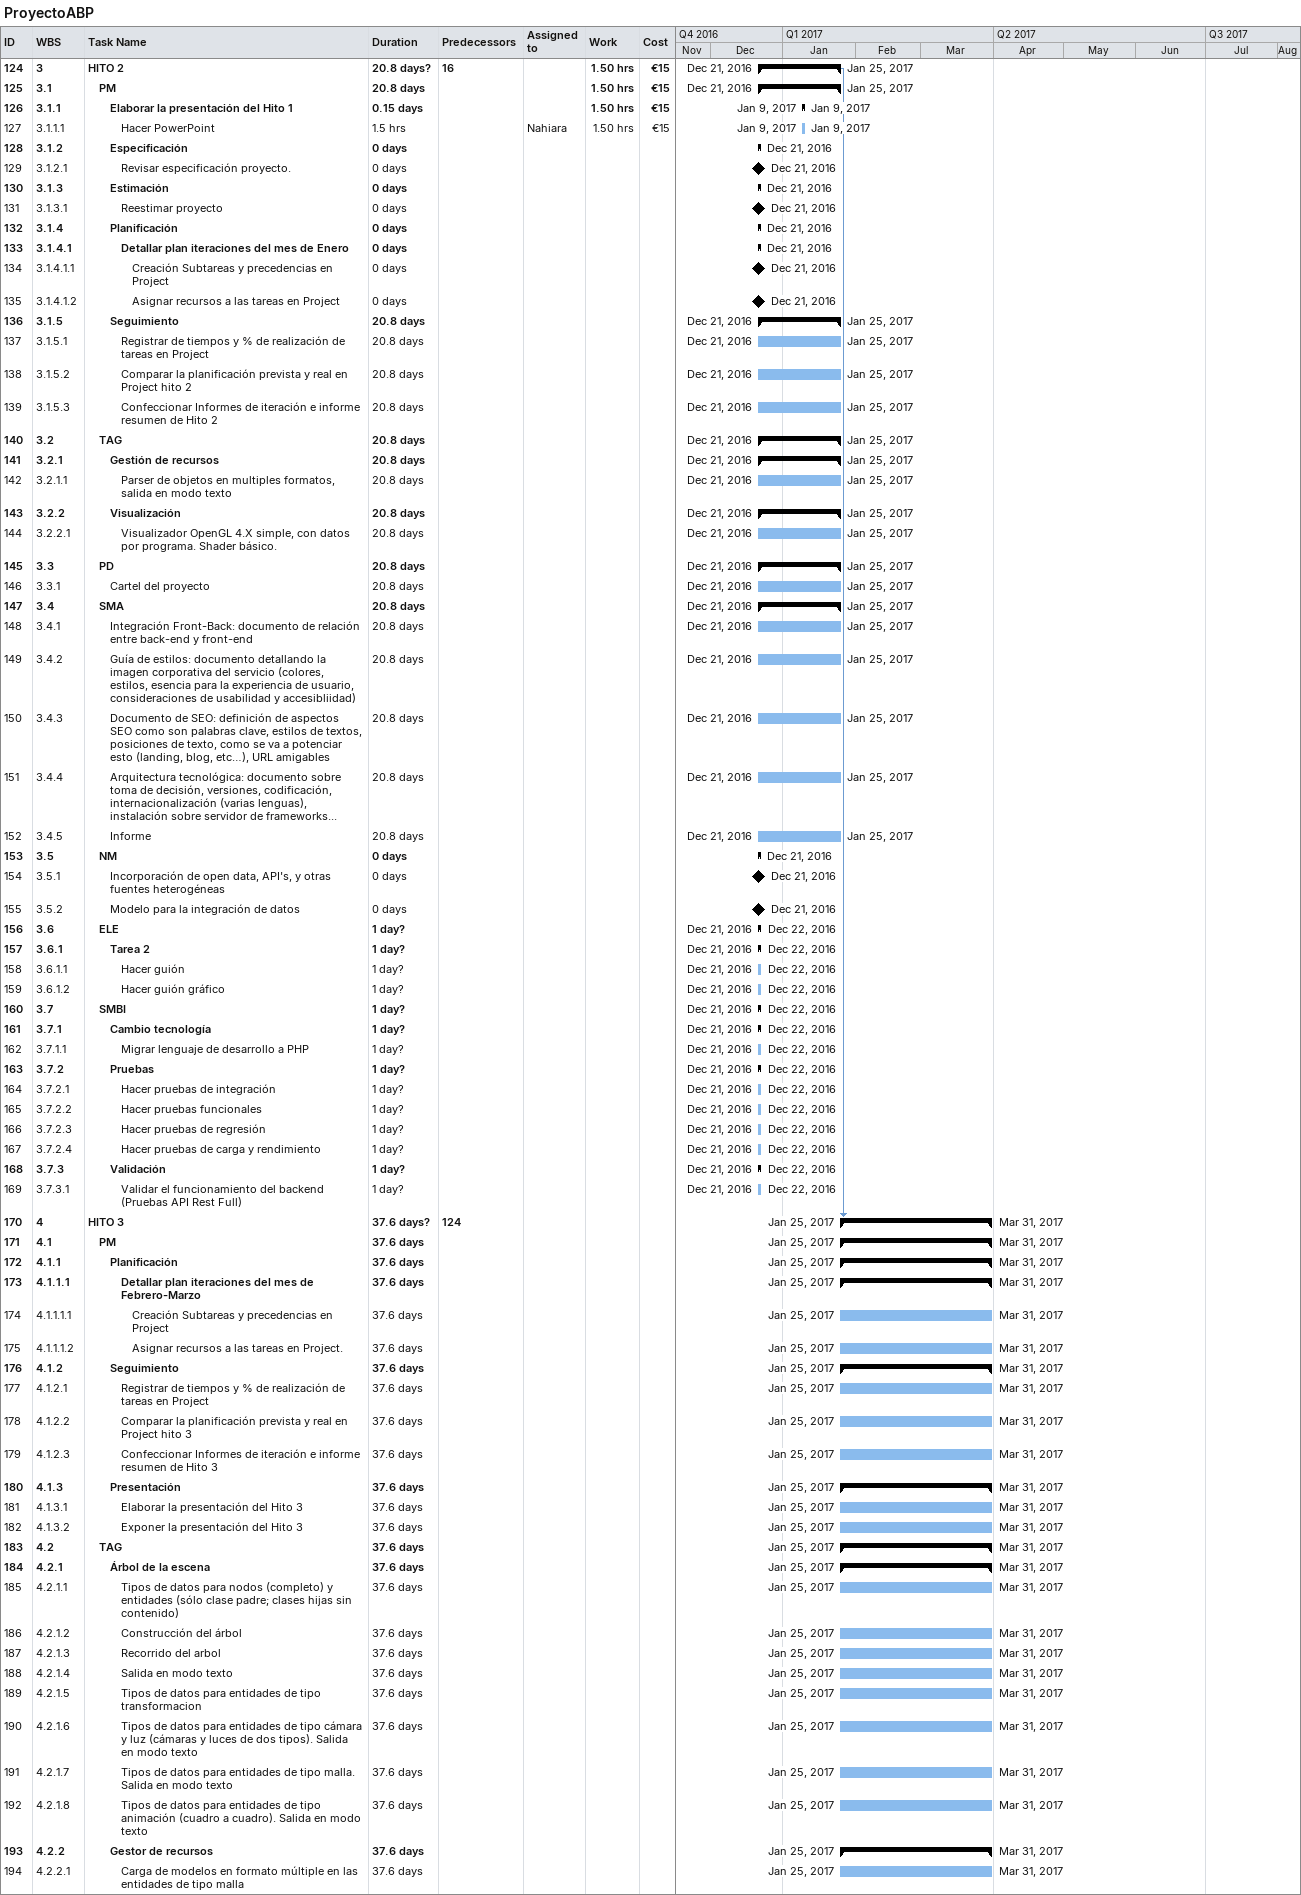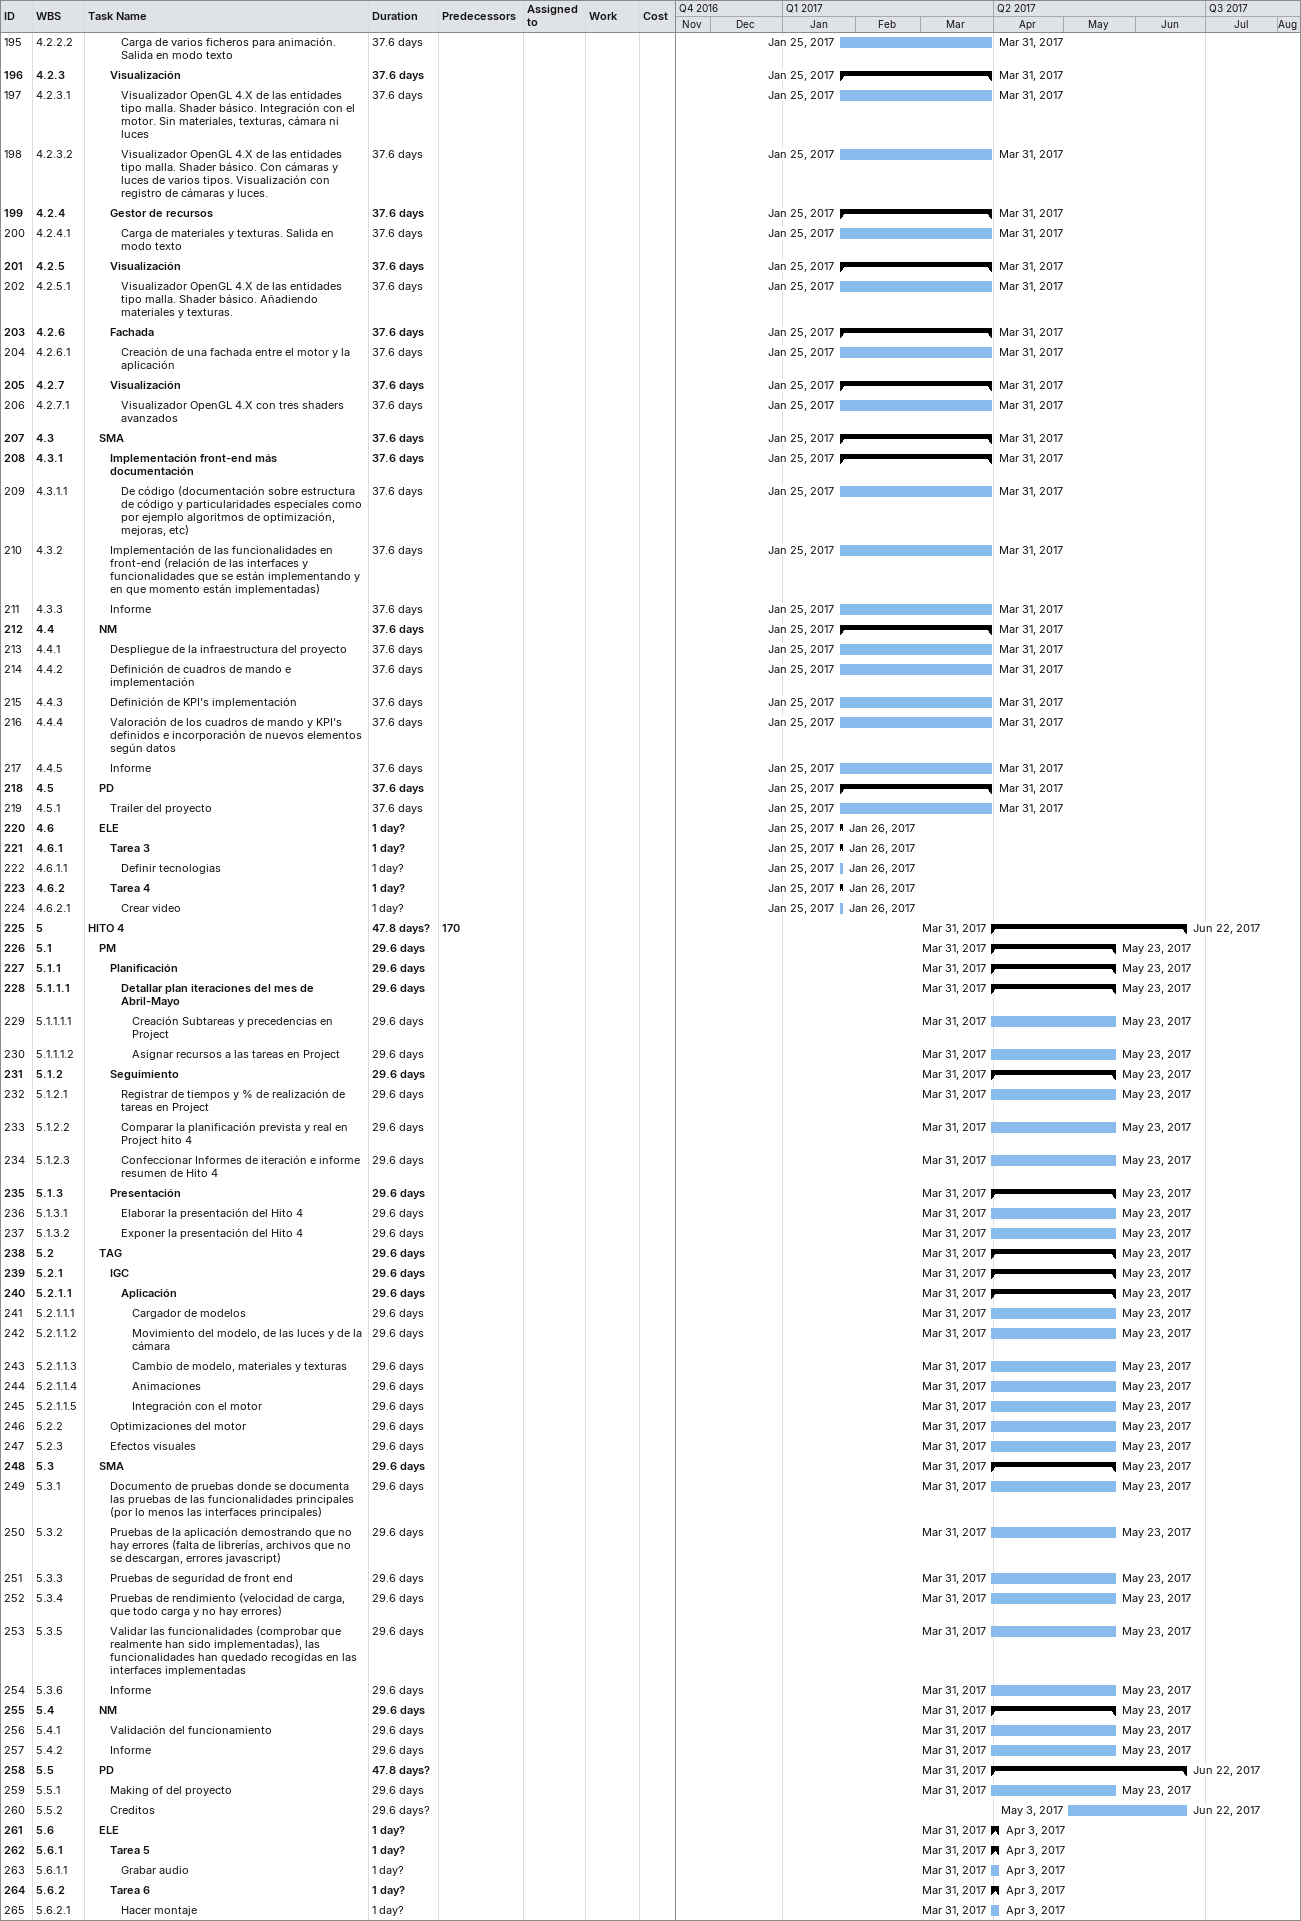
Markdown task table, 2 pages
ProyectoABP

| ID | WBS | Task | Duration | Start | Finish | Predecessors | Resources | Work (h) | Cost (€) |
|---|---|---|---|---|---|---|---|---|---|
| 124 | 3 | **HITO 2** | 20.8d? | 2016-12-21 | 2017-01-25 | 16 |  | 1.50 | 15 |
| 125 | 3.1 | **PM** | 20.8d | 2016-12-21 | 2017-01-25 |  |  | 1.50 | 15 |
| 126 | 3.1.1 | **Elaborar la presentación del Hito 1** | 0.15d | 2017-01-09 | 2017-01-09 |  |  | 1.50 | 15 |
| 127 | 3.1.1.1 | Hacer PowerPoint | 1.5h | 2017-01-09 | 2017-01-09 |  | Nahiara | 1.50 | 15 |
| 128 | 3.1.2 | **Especificación** | 0d | 2016-12-21 | 2016-12-21 |  |  |  |  |
| 129 | 3.1.2.1 | Revisar especificación proyecto. | 0d | 2016-12-21 | 2016-12-21 |  |  |  |  |
| 130 | 3.1.3 | **Estimación** | 0d | 2016-12-21 | 2016-12-21 |  |  |  |  |
| 131 | 3.1.3.1 | Reestimar proyecto | 0d | 2016-12-21 | 2016-12-21 |  |  |  |  |
| 132 | 3.1.4 | **Planificación** | 0d | 2016-12-21 | 2016-12-21 |  |  |  |  |
| 133 | 3.1.4.1 | **Detallar plan iteraciones del mes de Enero** | 0d | 2016-12-21 | 2016-12-21 |  |  |  |  |
| 134 | 3.1.4.1.1 | Creación Subtareas y precedencias en Project | 0d | 2016-12-21 | 2016-12-21 |  |  |  |  |
| 135 | 3.1.4.1.2 | Asignar recursos a las tareas en Project | 0d | 2016-12-21 | 2016-12-21 |  |  |  |  |
| 136 | 3.1.5 | **Seguimiento** | 20.8d | 2016-12-21 | 2017-01-25 |  |  |  |  |
| 137 | 3.1.5.1 | Registrar de tiempos y % de realización de tareas en Project | 20.8d | 2016-12-21 | 2017-01-25 |  |  |  |  |
| 138 | 3.1.5.2 | Comparar la planificación prevista y real en Project hito 2 | 20.8d | 2016-12-21 | 2017-01-25 |  |  |  |  |
| 139 | 3.1.5.3 | Confeccionar Informes de iteración e informe resumen de Hito 2 | 20.8d | 2016-12-21 | 2017-01-25 |  |  |  |  |
| 140 | 3.2 | **TAG** | 20.8d | 2016-12-21 | 2017-01-25 |  |  |  |  |
| 141 | 3.2.1 | **Gestión de recursos** | 20.8d | 2016-12-21 | 2017-01-25 |  |  |  |  |
| 142 | 3.2.1.1 | Parser de objetos en multiples formatos, salida en modo texto | 20.8d | 2016-12-21 | 2017-01-25 |  |  |  |  |
| 143 | 3.2.2 | **Visualización** | 20.8d | 2016-12-21 | 2017-01-25 |  |  |  |  |
| 144 | 3.2.2.1 | Visualizador OpenGL 4.X simple, con datos por programa. Shader básico. | 20.8d | 2016-12-21 | 2017-01-25 |  |  |  |  |
| 145 | 3.3 | **PD** | 20.8d | 2016-12-21 | 2017-01-25 |  |  |  |  |
| 146 | 3.3.1 | Cartel del proyecto | 20.8d | 2016-12-21 | 2017-01-25 |  |  |  |  |
| 147 | 3.4 | **SMA** | 20.8d | 2016-12-21 | 2017-01-25 |  |  |  |  |
| 148 | 3.4.1 | Integración Front-Back: documento de relación entre back-end y front-end | 20.8d | 2016-12-21 | 2017-01-25 |  |  |  |  |
| 149 | 3.4.2 | Guía de estilos: documento detallando la imagen corporativa del servicio (colores, estilos, esencia para la experiencia de usuario, consideraciones de usabilidad y accesibliidad) | 20.8d | 2016-12-21 | 2017-01-25 |  |  |  |  |
| 150 | 3.4.3 | Documento de SEO: definición de aspectos SEO como son palabras clave, estilos de textos, posiciones de texto, como se va a potenciar esto (landing, blog, etc…), URL amigables | 20.8d | 2016-12-21 | 2017-01-25 |  |  |  |  |
| 151 | 3.4.4 | Arquitectura tecnológica: documento sobre toma de decisión, versiones, codificación, internacionalización (varias lenguas), instalación sobre servidor de frameworks... | 20.8d | 2016-12-21 | 2017-01-25 |  |  |  |  |
| 152 | 3.4.5 | Informe | 20.8d | 2016-12-21 | 2017-01-25 |  |  |  |  |
| 153 | 3.5 | **NM** | 0d | 2016-12-21 | 2016-12-21 |  |  |  |  |
| 154 | 3.5.1 | Incorporación de open data, API's, y otras fuentes heterogéneas | 0d | 2016-12-21 | 2016-12-21 |  |  |  |  |
| 155 | 3.5.2 | Modelo para la integración de datos | 0d | 2016-12-21 | 2016-12-21 |  |  |  |  |
| 156 | 3.6 | **ELE** | 1d? | 2016-12-21 | 2016-12-22 |  |  |  |  |
| 157 | 3.6.1 | **Tarea 2** | 1d? | 2016-12-21 | 2016-12-22 |  |  |  |  |
| 158 | 3.6.1.1 | Hacer guión | 1d? | 2016-12-21 | 2016-12-22 |  |  |  |  |
| 159 | 3.6.1.2 | Hacer guión gráfico | 1d? | 2016-12-21 | 2016-12-22 |  |  |  |  |
| 160 | 3.7 | **SMBI** | 1d? | 2016-12-21 | 2016-12-22 |  |  |  |  |
| 161 | 3.7.1 | **Cambio tecnología** | 1d? | 2016-12-21 | 2016-12-22 |  |  |  |  |
| 162 | 3.7.1.1 | Migrar lenguaje de desarrollo a PHP | 1d? | 2016-12-21 | 2016-12-22 |  |  |  |  |
| 163 | 3.7.2 | **Pruebas** | 1d? | 2016-12-21 | 2016-12-22 |  |  |  |  |
| 164 | 3.7.2.1 | Hacer pruebas de integración | 1d? | 2016-12-21 | 2016-12-22 |  |  |  |  |
| 165 | 3.7.2.2 | Hacer pruebas funcionales | 1d? | 2016-12-21 | 2016-12-22 |  |  |  |  |
| 166 | 3.7.2.3 | Hacer pruebas de regresión | 1d? | 2016-12-21 | 2016-12-22 |  |  |  |  |
| 167 | 3.7.2.4 | Hacer pruebas de carga y rendimiento | 1d? | 2016-12-21 | 2016-12-22 |  |  |  |  |
| 168 | 3.7.3 | **Validación** | 1d? | 2016-12-21 | 2016-12-22 |  |  |  |  |
| 169 | 3.7.3.1 | Validar el funcionamiento del backend (Pruebas API Rest Full) | 1d? | 2016-12-21 | 2016-12-22 |  |  |  |  |
| 170 | 4 | **HITO 3** | 37.6d? | 2017-01-25 | 2017-03-31 | 124 |  |  |  |
| 171 | 4.1 | **PM** | 37.6d | 2017-01-25 | 2017-03-31 |  |  |  |  |
| 172 | 4.1.1 | **Planificación** | 37.6d | 2017-01-25 | 2017-03-31 |  |  |  |  |
| 173 | 4.1.1.1 | **Detallar plan iteraciones del mes de Febrero-Marzo** | 37.6d | 2017-01-25 | 2017-03-31 |  |  |  |  |
| 174 | 4.1.1.1.1 | Creación Subtareas y precedencias en Project | 37.6d | 2017-01-25 | 2017-03-31 |  |  |  |  |
| 175 | 4.1.1.1.2 | Asignar recursos a las tareas en Project. | 37.6d | 2017-01-25 | 2017-03-31 |  |  |  |  |
| 176 | 4.1.2 | **Seguimiento** | 37.6d | 2017-01-25 | 2017-03-31 |  |  |  |  |
| 177 | 4.1.2.1 | Registrar de tiempos y % de realización de tareas en Project | 37.6d | 2017-01-25 | 2017-03-31 |  |  |  |  |
| 178 | 4.1.2.2 | Comparar la planificación prevista y real en Project hito 3 | 37.6d | 2017-01-25 | 2017-03-31 |  |  |  |  |
| 179 | 4.1.2.3 | Confeccionar Informes de iteración e informe resumen de Hito 3 | 37.6d | 2017-01-25 | 2017-03-31 |  |  |  |  |
| 180 | 4.1.3 | **Presentación** | 37.6d | 2017-01-25 | 2017-03-31 |  |  |  |  |
| 181 | 4.1.3.1 | Elaborar la presentación del Hito 3 | 37.6d | 2017-01-25 | 2017-03-31 |  |  |  |  |
| 182 | 4.1.3.2 | Exponer la presentación del Hito 3 | 37.6d | 2017-01-25 | 2017-03-31 |  |  |  |  |
| 183 | 4.2 | **TAG** | 37.6d | 2017-01-25 | 2017-03-31 |  |  |  |  |
| 184 | 4.2.1 | **Árbol de la escena** | 37.6d | 2017-01-25 | 2017-03-31 |  |  |  |  |
| 185 | 4.2.1.1 | Tipos de datos para nodos (completo) y entidades (sólo clase padre; clases hijas sin contenido) | 37.6d | 2017-01-25 | 2017-03-31 |  |  |  |  |
| 186 | 4.2.1.2 | Construcción del árbol | 37.6d | 2017-01-25 | 2017-03-31 |  |  |  |  |
| 187 | 4.2.1.3 | Recorrido del arbol | 37.6d | 2017-01-25 | 2017-03-31 |  |  |  |  |
| 188 | 4.2.1.4 | Salida en modo texto | 37.6d | 2017-01-25 | 2017-03-31 |  |  |  |  |
| 189 | 4.2.1.5 | Tipos de datos para entidades de tipo transformacion | 37.6d | 2017-01-25 | 2017-03-31 |  |  |  |  |
| 190 | 4.2.1.6 | Tipos de datos para entidades de tipo cámara y luz (cámaras y luces de dos tipos). Salida en modo texto | 37.6d | 2017-01-25 | 2017-03-31 |  |  |  |  |
| 191 | 4.2.1.7 | Tipos de datos para entidades de tipo malla. Salida en modo texto | 37.6d | 2017-01-25 | 2017-03-31 |  |  |  |  |
| 192 | 4.2.1.8 | Tipos de datos para entidades de tipo animación (cuadro a cuadro). Salida en modo texto | 37.6d | 2017-01-25 | 2017-03-31 |  |  |  |  |
| 193 | 4.2.2 | **Gestor de recursos** | 37.6d | 2017-01-25 | 2017-03-31 |  |  |  |  |
| 194 | 4.2.2.1 | Carga de modelos en formato múltiple en las entidades de tipo malla | 37.6d | 2017-01-25 | 2017-03-31 |  |  |  |  |
| 195 | 4.2.2.2 | Carga de varios ficheros para animación. Salida en modo texto | 37.6d | 2017-01-25 | 2017-03-31 |  |  |  |  |
| 196 | 4.2.3 | **Visualización** | 37.6d | 2017-01-25 | 2017-03-31 |  |  |  |  |
| 197 | 4.2.3.1 | Visualizador OpenGL 4.X de las entidades tipo malla. Shader básico. Integración con el motor. Sin materiales, texturas, cámara ni luces | 37.6d | 2017-01-25 | 2017-03-31 |  |  |  |  |
| 198 | 4.2.3.2 | Visualizador OpenGL 4.X de las entidades tipo malla. Shader básico. Con cámaras y luces de varios tipos. Visualización con registro de cámaras y luces. | 37.6d | 2017-01-25 | 2017-03-31 |  |  |  |  |
| 199 | 4.2.4 | **Gestor de recursos** | 37.6d | 2017-01-25 | 2017-03-31 |  |  |  |  |
| 200 | 4.2.4.1 | Carga de materiales y texturas. Salida en modo texto | 37.6d | 2017-01-25 | 2017-03-31 |  |  |  |  |
| 201 | 4.2.5 | **Visualización** | 37.6d | 2017-01-25 | 2017-03-31 |  |  |  |  |
| 202 | 4.2.5.1 | Visualizador OpenGL 4.X de las entidades tipo malla. Shader básico. Añadiendo materiales y texturas. | 37.6d | 2017-01-25 | 2017-03-31 |  |  |  |  |
| 203 | 4.2.6 | **Fachada** | 37.6d | 2017-01-25 | 2017-03-31 |  |  |  |  |
| 204 | 4.2.6.1 | Creación de una fachada entre el motor y la aplicación | 37.6d | 2017-01-25 | 2017-03-31 |  |  |  |  |
| 205 | 4.2.7 | **Visualización** | 37.6d | 2017-01-25 | 2017-03-31 |  |  |  |  |
| 206 | 4.2.7.1 | Visualizador OpenGL 4.X con tres shaders avanzados | 37.6d | 2017-01-25 | 2017-03-31 |  |  |  |  |
| 207 | 4.3 | **SMA** | 37.6d | 2017-01-25 | 2017-03-31 |  |  |  |  |
| 208 | 4.3.1 | **Implementación front-end más documentación** | 37.6d | 2017-01-25 | 2017-03-31 |  |  |  |  |
| 209 | 4.3.1.1 | De código (documentación sobre estructura de código y particularidades especiales como por ejemplo algoritmos de optimización, mejoras, etc) | 37.6d | 2017-01-25 | 2017-03-31 |  |  |  |  |
| 210 | 4.3.2 | Implementación de las funcionalidades en front-end (relación de las interfaces y funcionalidades que se están implementando y en que momento están implementadas) | 37.6d | 2017-01-25 | 2017-03-31 |  |  |  |  |
| 211 | 4.3.3 | Informe | 37.6d | 2017-01-25 | 2017-03-31 |  |  |  |  |
| 212 | 4.4 | **NM** | 37.6d | 2017-01-25 | 2017-03-31 |  |  |  |  |
| 213 | 4.4.1 | Despliegue de la infraestructura del proyecto | 37.6d | 2017-01-25 | 2017-03-31 |  |  |  |  |
| 214 | 4.4.2 | Definición de cuadros de mando e implementación | 37.6d | 2017-01-25 | 2017-03-31 |  |  |  |  |
| 215 | 4.4.3 | Definición de KPI's implementación | 37.6d | 2017-01-25 | 2017-03-31 |  |  |  |  |
| 216 | 4.4.4 | Valoración de los cuadros de mando y KPI's definidos e incorporación de nuevos elementos según datos | 37.6d | 2017-01-25 | 2017-03-31 |  |  |  |  |
| 217 | 4.4.5 | Informe | 37.6d | 2017-01-25 | 2017-03-31 |  |  |  |  |
| 218 | 4.5 | **PD** | 37.6d | 2017-01-25 | 2017-03-31 |  |  |  |  |
| 219 | 4.5.1 | Trailer del proyecto | 37.6d | 2017-01-25 | 2017-03-31 |  |  |  |  |
| 220 | 4.6 | **ELE** | 1d? | 2017-01-25 | 2017-01-26 |  |  |  |  |
| 221 | 4.6.1 | **Tarea 3** | 1d? | 2017-01-25 | 2017-01-26 |  |  |  |  |
| 222 | 4.6.1.1 | Definir tecnologias | 1d? | 2017-01-25 | 2017-01-26 |  |  |  |  |
| 223 | 4.6.2 | **Tarea 4** | 1d? | 2017-01-25 | 2017-01-26 |  |  |  |  |
| 224 | 4.6.2.1 | Crear video | 1d? | 2017-01-25 | 2017-01-26 |  |  |  |  |
| 225 | 5 | **HITO 4** | 47.8d? | 2017-03-31 | 2017-06-22 | 170 |  |  |  |
| 226 | 5.1 | **PM** | 29.6d | 2017-03-31 | 2017-05-23 |  |  |  |  |
| 227 | 5.1.1 | **Planificación** | 29.6d | 2017-03-31 | 2017-05-23 |  |  |  |  |
| 228 | 5.1.1.1 | **Detallar plan iteraciones del mes de Abril-Mayo** | 29.6d | 2017-03-31 | 2017-05-23 |  |  |  |  |
| 229 | 5.1.1.1.1 | Creación Subtareas y precedencias en Project | 29.6d | 2017-03-31 | 2017-05-23 |  |  |  |  |
| 230 | 5.1.1.1.2 | Asignar recursos a las tareas en Project | 29.6d | 2017-03-31 | 2017-05-23 |  |  |  |  |
| 231 | 5.1.2 | **Seguimiento** | 29.6d | 2017-03-31 | 2017-05-23 |  |  |  |  |
| 232 | 5.1.2.1 | Registrar de tiempos y % de realización de tareas en Project | 29.6d | 2017-03-31 | 2017-05-23 |  |  |  |  |
| 233 | 5.1.2.2 | Comparar la planificación prevista y real en Project hito 4 | 29.6d | 2017-03-31 | 2017-05-23 |  |  |  |  |
| 234 | 5.1.2.3 | Confeccionar Informes de iteración e informe resumen de Hito 4 | 29.6d | 2017-03-31 | 2017-05-23 |  |  |  |  |
| 235 | 5.1.3 | **Presentación** | 29.6d | 2017-03-31 | 2017-05-23 |  |  |  |  |
| 236 | 5.1.3.1 | Elaborar la presentación del Hito 4 | 29.6d | 2017-03-31 | 2017-05-23 |  |  |  |  |
| 237 | 5.1.3.2 | Exponer la presentación del Hito 4 | 29.6d | 2017-03-31 | 2017-05-23 |  |  |  |  |
| 238 | 5.2 | **TAG** | 29.6d | 2017-03-31 | 2017-05-23 |  |  |  |  |
| 239 | 5.2.1 | **IGC** | 29.6d | 2017-03-31 | 2017-05-23 |  |  |  |  |
| 240 | 5.2.1.1 | **Aplicación** | 29.6d | 2017-03-31 | 2017-05-23 |  |  |  |  |
| 241 | 5.2.1.1.1 | Cargador de modelos | 29.6d | 2017-03-31 | 2017-05-23 |  |  |  |  |
| 242 | 5.2.1.1.2 | Movimiento del modelo, de las luces y de la cámara | 29.6d | 2017-03-31 | 2017-05-23 |  |  |  |  |
| 243 | 5.2.1.1.3 | Cambio de modelo, materiales y texturas | 29.6d | 2017-03-31 | 2017-05-23 |  |  |  |  |
| 244 | 5.2.1.1.4 | Animaciones | 29.6d | 2017-03-31 | 2017-05-23 |  |  |  |  |
| 245 | 5.2.1.1.5 | Integración con el motor | 29.6d | 2017-03-31 | 2017-05-23 |  |  |  |  |
| 246 | 5.2.2 | Optimizaciones del motor | 29.6d | 2017-03-31 | 2017-05-23 |  |  |  |  |
| 247 | 5.2.3 | Efectos visuales | 29.6d | 2017-03-31 | 2017-05-23 |  |  |  |  |
| 248 | 5.3 | **SMA** | 29.6d | 2017-03-31 | 2017-05-23 |  |  |  |  |
| 249 | 5.3.1 | Documento de pruebas donde se documenta las pruebas de las funcionalidades principales (por lo menos las interfaces principales) | 29.6d | 2017-03-31 | 2017-05-23 |  |  |  |  |
| 250 | 5.3.2 | Pruebas de la aplicación demostrando que no hay errores (falta de librerías, archivos que no se descargan, errores javascript) | 29.6d | 2017-03-31 | 2017-05-23 |  |  |  |  |
| 251 | 5.3.3 | Pruebas de seguridad de front end | 29.6d | 2017-03-31 | 2017-05-23 |  |  |  |  |
| 252 | 5.3.4 | Pruebas de rendimiento (velocidad de carga, que todo carga y no hay errores) | 29.6d | 2017-03-31 | 2017-05-23 |  |  |  |  |
| 253 | 5.3.5 | Validar las funcionalidades (comprobar que realmente han sido implementadas), las funcionalidades han quedado recogidas en las interfaces implementadas | 29.6d | 2017-03-31 | 2017-05-23 |  |  |  |  |
| 254 | 5.3.6 | Informe | 29.6d | 2017-03-31 | 2017-05-23 |  |  |  |  |
| 255 | 5.4 | **NM** | 29.6d | 2017-03-31 | 2017-05-23 |  |  |  |  |
| 256 | 5.4.1 | Validación del funcionamiento | 29.6d | 2017-03-31 | 2017-05-23 |  |  |  |  |
| 257 | 5.4.2 | Informe | 29.6d | 2017-03-31 | 2017-05-23 |  |  |  |  |
| 258 | 5.5 | **PD** | 47.8d? | 2017-03-31 | 2017-06-22 |  |  |  |  |
| 259 | 5.5.1 | Making of del proyecto | 29.6d | 2017-03-31 | 2017-05-23 |  |  |  |  |
| 260 | 5.5.2 | Creditos | 29.6d? | 2017-05-03 | 2017-06-22 |  |  |  |  |
| 261 | 5.6 | **ELE** | 1d? | 2017-03-31 | 2017-04-03 |  |  |  |  |
| 262 | 5.6.1 | **Tarea 5** | 1d? | 2017-03-31 | 2017-04-03 |  |  |  |  |
| 263 | 5.6.1.1 | Grabar audio | 1d? | 2017-03-31 | 2017-04-03 |  |  |  |  |
| 264 | 5.6.2 | **Tarea 6** | 1d? | 2017-03-31 | 2017-04-03 |  |  |  |  |
| 265 | 5.6.2.1 | Hacer montaje | 1d? | 2017-03-31 | 2017-04-03 |  |  |  |  |
